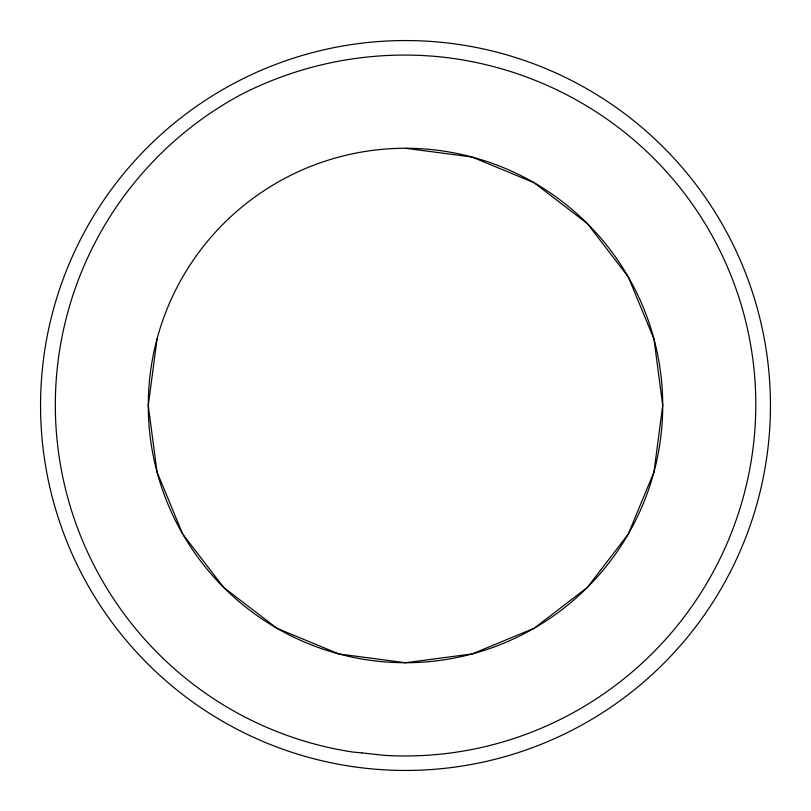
<?xml version="1.0" encoding="UTF-8"?>
<svg xmlns="http://www.w3.org/2000/svg" width="811" height="811" viewBox="0 0 811 811"><rect width="100%" height="100%" fill="white"/><g stroke="black" fill="none" stroke-linecap="round" stroke-linejoin="round"><path stroke-width="1.22" d="M157.04 338.927L148.281 405.5L157.04 472.073L182.739 534.114L223.613 587.387L276.886 628.261L338.927 653.96L405.5 662.719L472.073 653.96L534.114 628.261L587.387 587.387L628.261 534.114L653.96 472.073L662.719 405.5L653.96 338.927L628.261 276.886L587.387 223.613L534.114 182.739L472.073 157.04L405.5 148.281M361.726 752.872L352.714 752.03A348.74 348.74 0 0 1 182.039 675.35A351.923 351.923 0 0 1 82.114 539.68L81.232 537.521A351.66 351.66 0 0 1 57.236 368.458A352.765 352.765 0 0 1 240.492 94.877A358.249 358.249 0 0 1 437.91 56.628A355.441 355.441 0 0 1 623.872 131.747A348 348 0 0 1 752.192 454.484A352.349 352.349 0 0 1 538.443 729.393A348.487 348.487 0 0 1 384.1 755.345L361.726 752.872M276.886 628.261A257.219 257.219 0 0 0 662.719 405.5A257.219 257.219 0 0 0 276.886 182.739A257.219 257.219 0 0 0 276.886 628.261M223.025 721.557A364.95 364.95 0 0 0 770.45 405.5A364.95 364.95 0 0 0 223.025 89.443A364.95 364.95 0 0 0 223.025 721.557"/></g></svg>
